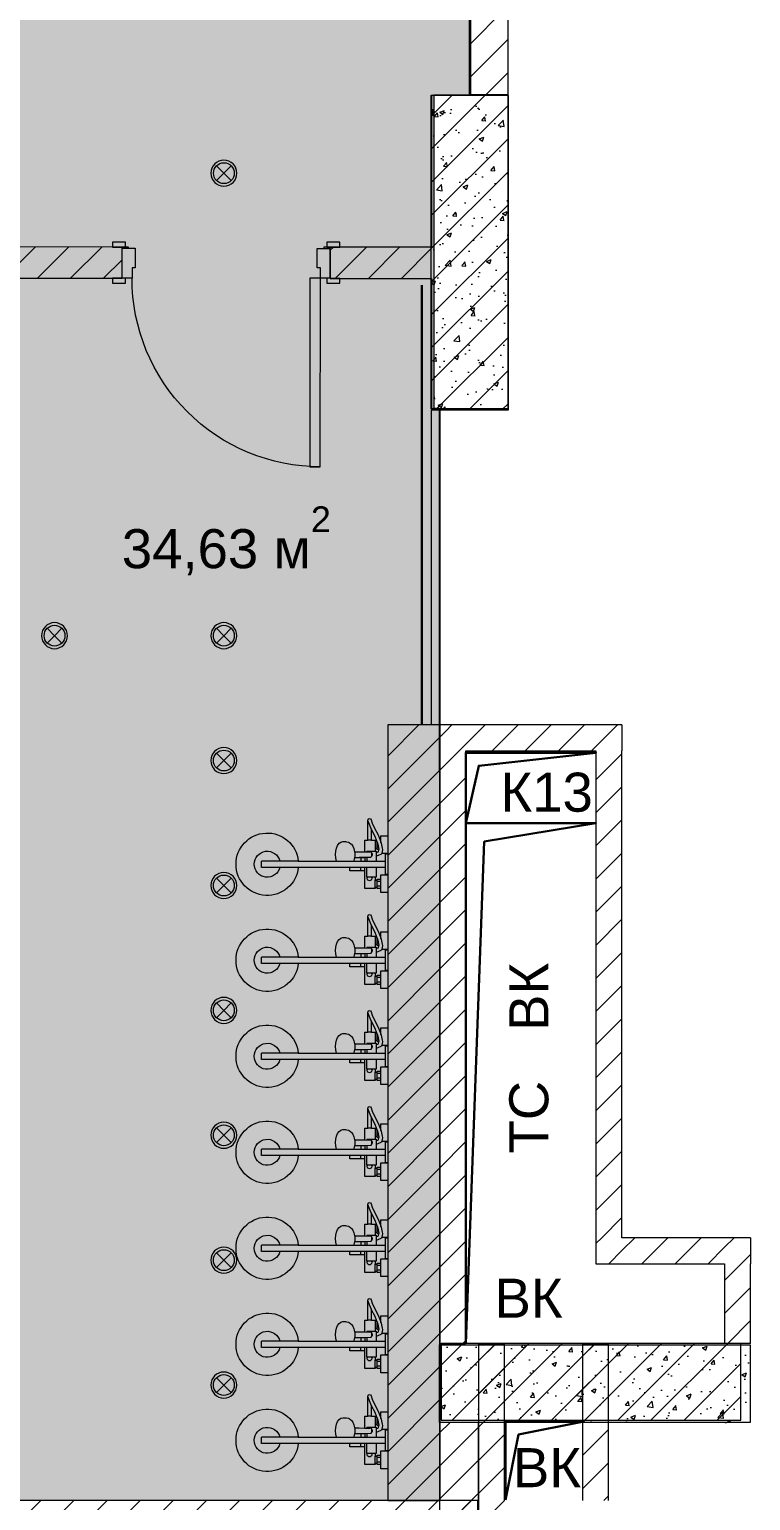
# Model space of a CAD drawing. Header units: millimetres. Extents: x 2336463 to 2579121, y 595385 to 778077.
# Drawn here: x 2373175 to 2375947, y 694224 to 699876 of the extents above; entities that cross this region are included whole.
import ezdxf

# ---------------------------------------------------------------- set-up
doc = ezdxf.new("R2010")
doc.units = ezdxf.units.MM
doc.header["$MEASUREMENT"] = 0
doc.linetypes.add('короткая штриховая', pattern=[141.111111, 70.555556, -70.555556])
doc.layers.add('+возводимые стены', color=7, linetype='Continuous')
doc.layers.add('сит план', color=7, linetype='Continuous')
for name, color, linetype, lineweight in [('+возводимые стены_Ном._пера__1', 7, 'Continuous', 13), ('+возводимые стены_Ном._пера__101', 252, 'Continuous', 5), ('+стена с дверью_Ном._пера__1', 7, 'Continuous', 13), ('1 Планировка_Ном._пера__1', 7, 'Continuous', 13), ('Двери ARCHICAD_Ном._пера__1', 7, 'Continuous', 13), ('Интерьер - Мебель_Ном._пера__1', 7, 'Continuous', 13), ('сит план_Ном._пера__1', 7, 'Continuous', 13), ('сит план_Ном._пера__21', 7, 'Continuous', 30)]:
    doc.layers.add(name, color=color, linetype=linetype, lineweight=lineweight)
for name, color, linetype, lineweight, true_color in [('+возводимые стены_Ном._пера__169', 7, 'Continuous', 5, 0x68b353), ('+возводимые стены_Ном._пера__242', 7, 'Continuous', 13, 0x1b55b5), ('+стена с дверью_Ном._пера__242', 7, 'Continuous', 13, 0x1b55b5), ('+стена с дверью_Ном._пера__243', 7, 'Continuous', 13, 0xe25822), ('MEP - Электрооборудование.ЭО_Ном._пера__55', 7, 'Continuous', 30, 0xff0909), ('MEP - Электрооборудование.ЭО_Ном._пера__58', 7, 'Continuous', 5, 0xdf0000), ('сит план_Ном._пера__87', 7, 'Continuous', 20, 0x6a6a6a)]:
    doc.layers.add(name, color=color, linetype=linetype, lineweight=lineweight, true_color=true_color)
doc.styles.add('СГЕНЕРИР_СТИЛЬ_1', font='arial.ttf')
pattern_1 = [(45, (2086872.015, 585813.69), (-63.639609, 63.639609), [])]
pattern_2 = [(50, (2086872.01, 585813.69), (-182.18467, 15.939086), [19.05, -209.55]), (355, (2086872.01, 585813.69), (-35.24342, 191.05685), [15.24, -167.64058]), (100.451445, (2086887.2, 585812.36), (146.94125, 175.11775), [16.19001, -178.09024]), (46.1842, (2086872.01, 585864.49), (-271.07904, 42.04233), [28.575, -314.325]), (96.63556, (2086894.6, 585860.98), (237.40413, 247.42612), [24.28502, -267.1356]), (351.18415, (2086872.01, 585864.49), (237.40413, 247.42612), [22.85997, -251.45973]), (21, (2086897.41, 585851.79), (-151.61439, 102.2652), [19.05, -209.55]), (326, (2086897.41, 585851.79), (61.80203, 184.18797), [15.24, -167.64]), (71.451445, (2086910.05, 585843.26), (213.41642, 81.92277), [16.19001, -178.08994]), (37.5, (2086872.015, 585813.686), (3.088603, 84.555039), [0, -165.608, 0, -170.18, 0, -168.275]), (7.5, (2086872.015, 585813.69), (66.819663, 100.180575), [0, -97.028, 0, -161.798, 0, -64.135]), (327.5, (2086815.37, 585813.686), (-135.590595, 5.728744), [0, -63.5, 0, -198.12, 0, -262.89]), (317.5, (2086789.97, 585813.69), (148.12918, 25.42649), [0, -82.55, 0, -131.572, 0, -186.69])]

# ---------------------------------------------------------------- blocks, each defined once
blk = doc.blocks.new('Стена_1197', base_point=(2374720.9, 699622.4))
at = {"layer": 'сит план_Ном._пера__87', "linetype": 'Continuous', "lineweight": 20, "true_color": 0x6a6a6a}
h = blk.add_hatch(dxfattribs=at)
h.set_pattern_fill('Блоки_Бетонные_Эффективные', color=251, style=0, pattern_type=2)
h.set_pattern_definition(pattern_1)
h.paths.add_polyline_path([(2374720.9, 699622.4), (2374720.9, 698414.4), (2375015.9, 698414.4), (2375015.9, 699622.4)])
at = {"layer": 'сит план_Ном._пера__1', "color": 7, "linetype": 'Continuous', "lineweight": 13, "flags": 128}
for points in [[(2374720.9, 699622.4), (2374720.9, 699039.8)], [(2375015.9, 699622.4), (2374720.9, 699622.4)], [(2375015.9, 698414.4), (2375015.9, 699622.4)], [(2374720.9, 698919.8), (2374720.9, 698414.4)], [(2374720.9, 698414.4), (2375015.9, 698414.4)]]:
    blk.add_lwpolyline(points, dxfattribs=at)
blk = doc.blocks.new('Стена_1202', base_point=(2374752.1, 697204.2))
at = {"layer": 'сит план_Ном._пера__87', "linetype": 'Continuous', "lineweight": 20, "true_color": 0x6a6a6a}
h = blk.add_hatch(dxfattribs=at)
h.set_pattern_fill('Блоки_Бетонные_Эффективные', color=251, style=0, pattern_type=2)
h.set_pattern_definition(pattern_1)
h.paths.add_polyline_path([(2374752, 697104.2), (2374852, 697104.2), (2374752.1, 697204.2)])
h = blk.add_hatch(dxfattribs=at)
h.set_pattern_fill('Блоки_Бетонные_Эффективные', color=251, style=0, pattern_type=2)
h.set_pattern_definition(pattern_1)
h.paths.add_polyline_path([(2374852.1, 697204.2), (2374752.1, 697204.2), (2374852, 697104.2)])
h = blk.add_hatch(dxfattribs=at)
h.set_pattern_fill('Блоки_Бетонные_Эффективные', color=251, style=0, pattern_type=2)
h.set_pattern_definition(pattern_1)
h.paths.add_polyline_path([(2374852, 697104.2), (2375352, 697104.2), (2375352, 697204.2), (2374852.1, 697204.2)])
h = blk.add_hatch(dxfattribs=at)
h.set_pattern_fill('Блоки_Бетонные_Эффективные', color=251, style=0, pattern_type=2)
h.set_pattern_definition(pattern_1)
h.paths.add_polyline_path([(2375352, 697104.2), (2375452, 697104.2), (2375452, 697204.2)])
h = blk.add_hatch(dxfattribs=at)
h.set_pattern_fill('Блоки_Бетонные_Эффективные', color=251, style=0, pattern_type=2)
h.set_pattern_definition(pattern_1)
h.paths.add_polyline_path([(2375452, 697204.2), (2375352, 697204.2), (2375352, 697104.2), (2375452, 697204.2)])
at = {"layer": 'сит план_Ном._пера__1', "color": 7, "linetype": 'Continuous', "lineweight": 13, "flags": 128}
for points in [[(2374752.1, 697204.2), (2374752, 697104.2)], [(2375452, 697204.2), (2374752.1, 697204.2)], [(2375452, 697204.2), (2375452, 697104.2)], [(2374852, 697104.2), (2375352, 697104.2)]]:
    blk.add_lwpolyline(points, dxfattribs=at)
blk = doc.blocks.new('Стена_1203', base_point=(2375452, 697204.2))
at = {"layer": 'сит план_Ном._пера__87', "linetype": 'Continuous', "lineweight": 20, "true_color": 0x6a6a6a}
h = blk.add_hatch(dxfattribs=at)
h.set_pattern_fill('Блоки_Бетонные_Эффективные', color=251, style=0, pattern_type=2)
h.set_pattern_definition(pattern_1)
h.paths.add_polyline_path([(2375352, 697104.2), (2375352.1, 695234.2), (2375452.1, 695234.2), (2375452, 697104.2)])
h = blk.add_hatch(dxfattribs=at)
h.set_pattern_fill('Блоки_Бетонные_Эффективные', color=251, style=0, pattern_type=2)
h.set_pattern_definition(pattern_1)
h.paths.add_polyline_path([(2375452.1, 695234.2), (2375352.1, 695134.2), (2375452.1, 695134.2)])
h = blk.add_hatch(dxfattribs=at)
h.set_pattern_fill('Блоки_Бетонные_Эффективные', color=251, style=0, pattern_type=2)
h.set_pattern_definition(pattern_1)
h.paths.add_polyline_path([(2375452.1, 695234.2), (2375352.1, 695234.2), (2375352.1, 695134.2)])
at = {"layer": 'сит план_Ном._пера__1', "color": 7, "linetype": 'Continuous', "lineweight": 13, "flags": 128}
for points in [[(2375352, 697104.2), (2375352.1, 695134.2)], [(2375452.1, 695234.2), (2375452, 697104.2)], [(2375352.1, 695134.2), (2375452.1, 695134.2)]]:
    blk.add_lwpolyline(points, dxfattribs=at)
blk = doc.blocks.new('Стена_1204', base_point=(2375452.1, 695234.2))
at = {"layer": 'сит план_Ном._пера__87', "linetype": 'Continuous', "lineweight": 20, "true_color": 0x6a6a6a}
h = blk.add_hatch(dxfattribs=at)
h.set_pattern_fill('Блоки_Бетонные_Эффективные', color=251, style=0, pattern_type=2)
h.set_pattern_definition(pattern_1)
h.paths.add_polyline_path([(2375452.1, 695134.2), (2375846.6, 695134.2), (2375846.6, 695234.2), (2375452.1, 695234.2)])
h = blk.add_hatch(dxfattribs=at)
h.set_pattern_fill('Блоки_Бетонные_Эффективные', color=251, style=0, pattern_type=2)
h.set_pattern_definition(pattern_1)
h.paths.add_polyline_path([(2375846.6, 695134.2), (2375946.6, 695134.2), (2375946.6, 695234.2)])
h = blk.add_hatch(dxfattribs=at)
h.set_pattern_fill('Блоки_Бетонные_Эффективные', color=251, style=0, pattern_type=2)
h.set_pattern_definition(pattern_1)
h.paths.add_polyline_path([(2375846.6, 695134.2), (2375946.6, 695234.2), (2375846.6, 695234.2)])
at = {"layer": 'сит план_Ном._пера__1', "color": 7, "linetype": 'Continuous', "lineweight": 13, "flags": 128}
for points in [[(2375946.6, 695234.2), (2375452.1, 695234.2)], [(2375946.6, 695234.2), (2375946.6, 695134.2)], [(2375452.1, 695134.2), (2375846.6, 695134.2)]]:
    blk.add_lwpolyline(points, dxfattribs=at)
blk = doc.blocks.new('Стена_1205', base_point=(2375946.6, 695234.2))
at = {"layer": 'сит план_Ном._пера__87', "linetype": 'Continuous', "lineweight": 20, "true_color": 0x6a6a6a}
h = blk.add_hatch(dxfattribs=at)
h.set_pattern_fill('Блоки_Бетонные_Эффективные', color=251, style=0, pattern_type=2)
h.set_pattern_definition(pattern_1)
h.paths.add_polyline_path([(2375846.6, 695134.2), (2375846.6, 694827.6), (2375946.6, 694827.6), (2375946.6, 695134.2)])
at = {"layer": 'сит план_Ном._пера__1', "color": 7, "linetype": 'Continuous', "lineweight": 13, "flags": 128}
for points in [[(2375846.6, 695134.2), (2375846.6, 694827.6)], [(2375946.6, 694827.6), (2375946.6, 695134.2)], [(2375946.6, 694827.6), (2375846.6, 694827.6)]]:
    blk.add_lwpolyline(points, dxfattribs=at)
blk = doc.blocks.new('Стена_1206', base_point=(2374752.1, 697204.2))
at = {"layer": 'сит план_Ном._пера__87', "linetype": 'Continuous', "lineweight": 20, "true_color": 0x6a6a6a}
h = blk.add_hatch(dxfattribs=at)
h.set_pattern_fill('Блоки_Бетонные_Эффективные', color=251, style=0, pattern_type=2)
h.set_pattern_definition(pattern_1)
h.paths.add_polyline_path([(2374752, 697104.2), (2374750.7, 694826.9), (2374850.7, 694826.9), (2374852, 697104.2)])
at = {"layer": 'сит план_Ном._пера__1', "color": 7, "linetype": 'Continuous', "lineweight": 13, "flags": 128}
for points in [[(2374752, 697104.2), (2374750.7, 694826.9)], [(2374850.7, 694826.9), (2374852, 697104.2)], [(2374850.7, 694826.9), (2374750.7, 694826.9)]]:
    blk.add_lwpolyline(points, dxfattribs=at)
blk = doc.blocks.new('Стена_1207', base_point=(2374757.6, 694827.6))
at = {"layer": 'сит план_Ном._пера__87', "linetype": 'Continuous', "lineweight": 20, "true_color": 0x6a6a6a}
h = blk.add_hatch(dxfattribs=at)
h.set_pattern_fill('Блоки_Бетонные_Эффективные', color=251, style=0, pattern_type=2)
h.set_pattern_definition(pattern_1)
h.paths.add_polyline_path([(2374757.6, 694532.6), (2375909.7, 694532.6), (2375909.7, 694827.6), (2374757.6, 694827.6)])
at = {"layer": 'сит план_Ном._пера__1', "color": 7, "linetype": 'Continuous', "lineweight": 13, "flags": 128}
for points in [[(2375909.7, 694827.6), (2374757.6, 694827.6)], [(2374757.6, 694827.6), (2374757.6, 694532.6)], [(2375909.7, 694532.6), (2375909.7, 694827.6)], [(2374757.6, 694532.6), (2375909.7, 694532.6)]]:
    blk.add_lwpolyline(points, dxfattribs=at)
blk = doc.blocks.new('Стена_1208', base_point=(2374900.7, 694826.9))
at = {"layer": 'сит план_Ном._пера__87', "linetype": 'Continuous', "lineweight": 20, "true_color": 0x6a6a6a}
h = blk.add_hatch(dxfattribs=at)
h.set_pattern_fill('Блоки_Бетонные_Эффективные', color=251, style=0, pattern_type=2)
h.set_pattern_definition(pattern_1)
h.paths.add_polyline_path([(2375000.7, 694224.2), (2375000.7, 694826.9), (2374900.7, 694826.9), (2374900.7, 694224.2)])
h = blk.add_hatch(dxfattribs=at)
h.set_pattern_fill('Блоки_Бетонные_Эффективные', color=251, style=0, pattern_type=2)
h.set_pattern_definition(pattern_1)
h.paths.add_polyline_path([(2375000.7, 694224.2), (2374900.7, 694124.2), (2375000.7, 694124.2)])
h = blk.add_hatch(dxfattribs=at)
h.set_pattern_fill('Блоки_Бетонные_Эффективные', color=251, style=0, pattern_type=2)
h.set_pattern_definition(pattern_1)
h.paths.add_polyline_path([(2375000.7, 694224.2), (2374900.7, 694224.2), (2374900.7, 694124.2)])
at = {"layer": 'сит план_Ном._пера__1', "color": 7, "linetype": 'Continuous', "lineweight": 13, "flags": 128}
for points in [[(2374900.7, 694826.9), (2374900.7, 694124.2)], [(2375000.7, 694826.9), (2374900.7, 694826.9)], [(2375000.7, 694224.2), (2375000.7, 694826.9)], [(2374900.7, 694124.2), (2375000.7, 694124.2)]]:
    blk.add_lwpolyline(points, dxfattribs=at)
blk = doc.blocks.new('Стена_1210', base_point=(2375400.7, 694124.2))
at = {"layer": 'сит план_Ном._пера__87', "linetype": 'Continuous', "lineweight": 20, "true_color": 0x6a6a6a}
h = blk.add_hatch(dxfattribs=at)
h.set_pattern_fill('Блоки_Бетонные_Эффективные', color=251, style=0, pattern_type=2)
h.set_pattern_definition(pattern_1)
h.paths.add_polyline_path([(2375400.7, 694224.2), (2375400.7, 694826.9), (2375300.7, 694826.9), (2375300.7, 694224.2)])
at = {"layer": 'сит план_Ном._пера__1', "color": 7, "linetype": 'Continuous', "lineweight": 13, "flags": 128}
for points in [[(2375300.7, 694826.9), (2375400.7, 694826.9)], [(2375300.7, 694826.9), (2375300.7, 694224.2)], [(2375400.7, 694224.2), (2375400.7, 694826.9)]]:
    blk.add_lwpolyline(points, dxfattribs=at)
blk = doc.blocks.new('Стена_1211', base_point=(2374897.4, 694124.2))
at = {"layer": '+возводимые стены_Ном._пера__169', "linetype": 'Continuous', "lineweight": 5, "true_color": 0x68b353}
h = blk.add_hatch(dxfattribs=at)
h.set_pattern_fill('Блоки_Бетонные_Эффективные', color=85, style=0, pattern_type=2)
h.set_pattern_definition(pattern_1)
h.paths.add_polyline_path([(2373126.7, 694124.2), (2374897.4, 694124.2), (2374897.4, 694224.2), (2373126.7, 694224.2)])
at = {"layer": '+возводимые стены_Ном._пера__101', "color": 252, "linetype": 'Continuous', "lineweight": 5, "flags": 128}
for points in [[(2374897.4, 694224.2), (2373126.7, 694224.2)], [(2374897.4, 694224.2), (2374897.4, 694124.2)], [(2373126.7, 694124.2), (2374897.4, 694124.2)]]:
    blk.add_lwpolyline(points, dxfattribs=at)
blk = doc.blocks.new('Стена_1212', base_point=(2375014.7, 699626.4))
at = {"layer": '+возводимые стены_Ном._пера__169', "linetype": 'Continuous', "lineweight": 5, "true_color": 0x68b353}
h = blk.add_hatch(dxfattribs=at)
h.set_pattern_fill('Блоки_Бетонные_Эффективные', color=85, style=0, pattern_type=2)
h.set_pattern_definition(pattern_1)
h.paths.add_polyline_path([(2375014.7, 699626.4), (2375014.7, 699953.7), (2374864.7, 699953.7), (2374864.7, 699626.4)])
at = {"layer": '+возводимые стены_Ном._пера__101', "color": 252, "linetype": 'Continuous', "lineweight": 5, "flags": 128}
for points in [[(2374864.7, 699953.7), (2374864.7, 699626.4)], [(2375014.7, 699626.4), (2375014.7, 699953.7)], [(2374864.7, 699626.4), (2375014.7, 699626.4)]]:
    blk.add_lwpolyline(points, dxfattribs=at)
blk = doc.blocks.new('Стена_1216', base_point=(2374751.5, 694524.4))
at = {"layer": '+возводимые стены_Ном._пера__169', "linetype": 'Continuous', "lineweight": 5, "true_color": 0x68b353}
h = blk.add_hatch(dxfattribs=at)
h.set_pattern_fill('Блоки_Бетонные_Эффективные', color=85, style=0, pattern_type=2)
h.set_pattern_definition(pattern_1)
h.paths.add_polyline_path([(2374751.5, 694524.4), (2374751.5, 694124.4), (2374901.5, 694124.4), (2374901.5, 694524.4)])
at = {"layer": '+возводимые стены_Ном._пера__101', "color": 252, "linetype": 'Continuous', "lineweight": 5, "flags": 128}
for points in [[(2374751.5, 694524.4), (2374751.5, 694124.4)], [(2374901.5, 694524.4), (2374751.5, 694524.4)], [(2374901.5, 694124.4), (2374901.5, 694524.4)], [(2374751.5, 694124.4), (2374901.5, 694124.4)]]:
    blk.add_lwpolyline(points, dxfattribs=at)
blk = doc.blocks.new('Однопольная Дверь 25_4')
at = {"layer": 'Двери ARCHICAD_Ном._пера__1', "color": 7, "linetype": 'Continuous', "lineweight": 13}
for p, q in [((322, 0), (322, 724)), ((322, 724), (362, 724)), ((362, 724), (362, 0)), ((-437, 0), (-437, 19)), ((-437, 19), (-387, 19)), ((-387, 0), (-437, 0)), ((-400, 0), (-437, 0)), ((-400, 0), (-437, 0)), ((-362, 0), (-400, 0)), ((-400, 0), (-400, -115)), ((-400, 0), (-400, -115)), ((-400, 0), (-400, -115)), ((-387, 19), (-387, 0)), ((-362, -40), (-362, 0)), ((362, 0), (322, 0)), ((400, 0), (362, 0)), ((362, 0), (362, -40)), ((387, 19), (437, 19)), ((387, 0), (387, 19)), ((437, 0), (387, 0)), ((400, -115), (400, 0)), ((400, 0), (400, -115)), ((400, 0), (400, -115)), ((400, 0), (437, 0)), ((400, 0), (437, 0)), ((437, 19), (437, 0)), ((-350, -40), (-362, -40)), ((-350, -115), (-350, -40)), ((362, -40), (350, -40)), ((350, -40), (350, -115)), ((-437, -139), (-437, -120)), ((-437, -120), (-387, -120)), ((-400, -120), (-437, -120)), ((-400, -120), (-437, -120)), ((-387, -139), (-437, -139)), ((-400, -120), (-400, -115)), ((-400, -115), (-375, -115)), ((-400, -115), (-350, -115)), ((-400, -115), (-400, -120)), ((-400, -115), (-400, -120)), ((-375, -120), (-400, -120)), ((-387, -120), (-387, -139)), ((-375, -115), (-375, -120)), ((350, -115), (400, -115)), ((375, -120), (375, -115)), ((375, -115), (400, -115)), ((400, -120), (375, -120)), ((387, -120), (437, -120)), ((387, -139), (387, -120)), ((437, -139), (387, -139)), ((400, -115), (400, -120)), ((400, -115), (400, -120)), ((400, -115), (400, -120)), ((400, -120), (437, -120)), ((400, -120), (437, -120)), ((437, -120), (437, -139))]:
    blk.add_line(p, q, dxfattribs=at)
blk.add_arc((362, 0), 724, 90, 180, dxfattribs=at)
blk = doc.blocks.new('Стена_1218', base_point=(2373021.7, 698920.4))
at = {"layer": '+возводимые стены_Ном._пера__169', "linetype": 'Continuous', "lineweight": 5, "true_color": 0x68b353}
h = blk.add_hatch(dxfattribs=at)
h.set_pattern_fill('Блоки_Бетонные_Эффективные', color=85, style=0, pattern_type=2)
h.set_pattern_definition(pattern_1)
h.paths.add_polyline_path([(2373021.7, 698920.4), (2373531.4, 698920.2), (2373531.4, 699040.2), (2373021.7, 699040.4)])
h = blk.add_hatch(dxfattribs=at)
h.set_pattern_fill('Блоки_Бетонные_Эффективные', color=85, style=0, pattern_type=2)
h.set_pattern_definition(pattern_1)
h.paths.add_polyline_path([(2374331.4, 698919.9), (2374720.9, 698919.8), (2374720.9, 699039.8), (2374331.4, 699039.9)])
at = {"layer": '+возводимые стены_Ном._пера__101', "color": 252, "linetype": 'Continuous', "lineweight": 5}
for p, q in [((2373531.4, 699040.2), (2373494.4, 699040.3)), ((2373531.4, 699035.2), (2373531.4, 699040.2)), ((2373531.4, 698920.2), (2373531.4, 699035.2)), ((2374331.4, 699039.9), (2374368.4, 699039.9)), ((2374331.4, 699034.9), (2374331.4, 699039.9)), ((2374331.4, 698919.9), (2374331.4, 699034.9)), ((2373531.4, 698920.2), (2373494.4, 698920.3)), ((2374331.4, 698919.9), (2374368.4, 698919.9))]:
    blk.add_line(p, q, dxfattribs=at)
at = {"layer": '+возводимые стены_Ном._пера__101', "color": 252, "linetype": 'Continuous', "lineweight": 5, "flags": 128}
for points in [[(2373531.4, 699040.2), (2373021.7, 699040.4)], [(2374720.9, 699039.8), (2374331.4, 699039.9)], [(2373021.7, 698920.4), (2373531.4, 698920.2)], [(2374331.4, 698919.9), (2374720.9, 698919.8)]]:
    blk.add_lwpolyline(points, dxfattribs=at)
at = {"layer": 'Двери ARCHICAD_Ном._пера__1', "color": 7, "linetype": 'Continuous', "lineweight": 13, "xscale": -1, "zscale": 1000, "rotation": 179.978115792161}
blk.add_blockref('Однопольная Дверь 25_4', (2373931.4, 698920.1), dxfattribs=at)
blk = doc.blocks.new('Душевой Гарнитур 25_4')
at = {"layer": 'Интерьер - Мебель_Ном._пера__1', "color": 7, "linetype": 'Continuous', "lineweight": 13}
for p, q in [((-93, -26), (-57, -26)), ((-89, -40), (-61, -40)), ((-89, -48), (-61, -48)), ((-84, -26), (-84, -40)), ((-66, -26), (-66, -40)), ((-50, -48), (-50, -80)), ((-12, -8), (12, -8)), ((-12, -44), (-12, -145)), ((12, -197), (12, -44)), ((44.5, -44), (30.6, -44)), ((41.5, -23), (41, -23.2)), ((42.8, -22.7), (41.5, -23)), ((55.9, -20.6), (42.8, -22.7)), ((50, -80), (50, -48)), ((50, -52), (50, -49.3)), ((50, -55.1), (50, -52)), ((50, -58.5), (50, -55.1)), ((57.2, -20.5), (55.9, -20.6)), ((58.4, -33.9), (56.8, -33.6)), ((61.7, -21.4), (57.2, -20.5)), ((77.5, -37.6), (58.4, -33.9)), ((61, -40), (66, -40)), ((89, -48), (61, -48)), ((81, -25), (61.7, -21.4)), ((66, -35.3), (66, -40)), ((66, -40), (84, -40)), ((89, -41.6), (77.5, -37.6)), ((93, -29.3), (81, -25)), ((82.1, -25.5), (82.1, -25.5)), ((83.7, -26), (93, -26)), ((84, -39.9), (84, -40)), ((84, -40), (84.4, -40)), ((-50, -80), (-12, -80)), ((-25, -88), (-12, -88)), ((-25, -103), (-12, -103)), ((26.8, -80), (12, -80)), ((26.7, -88), (12, -88)), ((25, -103), (12, -103)), ((25, -88), (25, -127.5)), ((26, -127.3), (26.5, -109.1)), ((26.5, -109.1), (27, -66.8)), ((27, -66.8), (27.2, -65.2)), ((27.2, -65.2), (27.9, -63.7)), ((27.9, -63.7), (29.1, -62.3)), ((29.1, -62.3), (30.5, -61.3)), ((30.5, -61.3), (32, -60.8)), ((34.4, -59.6), (32, -60.8)), ((32, -60.8), (32.2, -60.7)), ((32, -60.8), (32, -60.8)), ((32.2, -60.7), (34, -60.5)), ((34, -60.5), (40, -60.5)), ((37, -59.2), (34.4, -59.6)), ((39.6, -59.6), (37, -59.2)), ((42, -60.8), (39.6, -59.6)), ((40, -60.5), (41.8, -60.7)), ((41.8, -60.7), (42, -60.8)), ((42, -60.8), (42, -60.8)), ((42, -60.8), (43.5, -61.3)), ((43.5, -61.3), (44.9, -62.3)), ((44.9, -62.3), (46.1, -63.7)), ((46.1, -63.7), (46.8, -65.2)), ((46.8, -65.2), (47, -66.8)), ((47.3, -88), (47, -66.8)), ((50, -80), (47.2, -80)), ((93, -63.5), (93, -76.5)), ((153.4, -71.8), (134.4, -63.5)), ((167, -76.2), (153.4, -71.8)), ((167, -76.2), (169, -76.5)), ((12, -128.3), (12.1, -128.3)), ((14.2, -130.2), (12, -131.2)), ((12.1, -142.4), (12, -142.3)), ((19.4, -128.8), (14.2, -130.2)), ((27.9, -126.8), (19.4, -128.8)), ((37, -126.1), (27.9, -126.8)), ((46.1, -126.8), (37, -126.1)), ((48, -127.3), (46.1, -126.8)), ((-12, -343.6), (-12, -485)), ((12, -343.6), (12, -485)), ((-12, -485), (12, -485))]:
    blk.add_line(p, q, dxfattribs=at)
at = {"layer": 'Интерьер - Мебель_Ном._пера__1', "color": 7, "linetype": 'Continuous', "lineweight": 13, "flags": 128}
blk.add_lwpolyline([(-12, -343.6, 19.949874), (12, -343.6), (12, -197), (24.1, -199.9), (37, -200.9), (49.9, -199.9), (62, -197), (72.4, -192.5), (80.3, -186.5), (85.3, -179.6), (87, -172.2), (87, -161.6), (86.5, -158.4), (84.8, -151), (83.4, -148.3), (78.6, -141.6), (76.5, -139.8), (69.2, -134.4), (59.8, -130.2), (54.6, -128.8), (48, -127.3), (47.5, -109.1), (47.3, -88), (93, -88), (93, -76.5), (169, -76.5, 0.853753), (171, -63.8), (158.2, -59.6), (139, -51.3), (112.3, -36.1), (93, -29.3), (93, -26), (109, -26), (109, 0), (41, 0), (41, -23.2), (40.4, -23.5), (39.3, -24.2), (38.5, -25.1), (37.8, -26.2), (30.4, -44), (12, -44), (12, -8), (40, -8), (40, 0), (-40, 0), (-40, -8), (-12, -8), (-12, -44), (-50, -44), (-50, -48), (-61, -48), (-61, -40), (-57, -40), (-57, -26), (-41, -26), (-41, 0), (-109, 0), (-109, -26), (-93, -26), (-93, -40), (-89, -40), (-89, -48), (-93, -48), (-93, -88), (-25, -88), (-25, -145), (-24.4, -145), (-22.8, -145), (-20.4, -145), (-17.1, -145), (-13.1, -145), (-12, -145)], format="xyb", close=True, dxfattribs=at)
for points in [[(50, -44), (44.5, -44), (48.2, -35), (56.8, -33.6), (57, -33.6), (57, -40), (61, -40), (61, -48), (50, -48)], [(89, -48), (89, -41.6), (106.9, -48), (133, -62.9), (134.4, -63.5), (93, -63.5), (93, -48)]]:
    blk.add_lwpolyline(points, close=True, dxfattribs=at)
at = {"layer": 'Интерьер - Мебель_Ном._пера__1', "color": 7, "linetype": 'Continuous', "lineweight": 13}
for centre, radius, start, end in [((-54.5, -70), 9, 60, 300), ((0, -463), 50, 103.8865, 76.1135)]:
    blk.add_arc(centre, radius, start, end, dxfattribs=at)
blk = doc.blocks.new('Встраиваемый Точечный Светильник 25')
at = {"layer": 'MEP - Электрооборудование.ЭО_Ном._пера__58', "color": 12, "linetype": 'Continuous', "lineweight": 5, "true_color": 0xdf0000}
for q in [(-28.3, 28.3), (-28.3, -28.3), (28.3, 28.3), (28.3, -28.3)]:
    blk.add_line((0, 0), q, dxfattribs=at)
at = {"layer": 'MEP - Электрооборудование.ЭО_Ном._пера__58', "color": 12, "linetype": 'Continuous', "lineweight": 5, "true_color": 0xdf0000, "flags": 128}
blk.add_lwpolyline([(50, 0, 1), (-50, 0, 1)], format="xyb", close=True, dxfattribs=at)
at = {"layer": 'MEP - Электрооборудование.ЭО_Ном._пера__58', "color": 12, "linetype": 'Continuous', "lineweight": 5, "true_color": 0xdf0000}
blk.add_circle((0, 0), 40, dxfattribs=at)

msp = doc.modelspace()

# ---------------------------------------------------------------- hatches: boundary and pattern name
at = {"layer": '+возводимые стены_Ном._пера__242', "linetype": 'Continuous', "lineweight": 0, "true_color": 0xc6d4ec}
msp.add_hatch(color=254, dxfattribs=at).paths.add_polyline_path([(2374752.1, 697204.2), (2374720.9, 697204.2), (2374720.9, 698414.4), (2374752.1, 698414.4)])
at = {"layer": '+возводимые стены_Ном._пера__242', "linetype": 'Continuous', "lineweight": 13, "true_color": 0x1b55b5}
h = msp.add_hatch(dxfattribs=at)
h.set_pattern_fill('Блоки_Бетонные_Эффективные', color=152, style=0, pattern_type=2)
h.set_pattern_definition(pattern_1)
h.paths.add_polyline_path([(2374752.1, 697204.2), (2374552.1, 697204.2), (2374552.1, 694224.2), (2374752.1, 694224.2)])
at = {"layer": '+стена с дверью_Ном._пера__243', "linetype": 'Continuous', "lineweight": 0, "true_color": 0x381608}
msp.add_hatch(color=28, dxfattribs=at).paths.add_polyline_path([(2366248.6, 699930.5), (2372001.7, 699930.5), (2372001.7, 698925), (2372901.2, 698925), (2372901.2, 699731.4), (2372901.2, 703018.9), (2374729.6, 703018.9), (2374870.8, 703018.9), (2374870.8, 699624), (2374729.6, 699624), (2374729.6, 698421), (2374749.6, 698421), (2374749.6, 697026.6), (2374751.9, 697026.6), (2374751.9, 694224.2), (2373126.6, 694224.2), (2373126.6, 697026.6), (2372521.6, 697026.6), (2372521.6, 696630.5), (2367526.6, 696630.5), (2367526.6, 698420.4), (2366248.7, 698420.4)])
at = {"layer": 'сит план_Ном._пера__1', "linetype": 'Continuous', "lineweight": 13}
h = msp.add_hatch(dxfattribs=at)
h.set_pattern_fill('AR_CONC', style=0, pattern_type=2)
h.set_pattern_definition(pattern_2)
h.paths.add_polyline_path([(2374718.9, 699624), (2375013.9, 699624), (2375013.9, 698418.4), (2374718.9, 698418.4)])
h = msp.add_hatch(dxfattribs=at)
h.set_pattern_fill('AR_CONC', style=0, pattern_type=2)
h.set_pattern_definition(pattern_2)
h.paths.add_polyline_path([(2374751.5, 694822), (2375945.4, 694822), (2375945.4, 694524.4), (2374751.5, 694524.4)])

# ---------------------------------------------------------------- linework, layer by layer
at = {"layer": '+возводимые стены_Ном._пера__1', "color": 7, "linetype": 'Continuous', "lineweight": 13, "flags": 128}
for points in [[(2374752.1, 697204.2), (2374720.9, 697204.2), (2374720.9, 698414.4), (2374752.1, 698414.4)], [(2374752.1, 697204.2), (2374552.1, 697204.2), (2374552.1, 694224.2), (2374752.1, 694224.2)]]:
    msp.add_lwpolyline(points, close=True, dxfattribs=at)
at = {"layer": '+стена с дверью_Ном._пера__1', "color": 7, "linetype": 'Continuous', "lineweight": 13, "flags": 128}
msp.add_lwpolyline([(2366248.6, 699930.5), (2372001.7, 699930.5), (2372001.7, 698925), (2372901.2, 698925), (2372901.2, 699731.4), (2372901.2, 703018.9), (2374729.6, 703018.9), (2374870.8, 703018.9), (2374870.8, 699624), (2374729.6, 699624), (2374729.6, 698421), (2374749.6, 698421), (2374749.6, 697026.6), (2374751.9, 697026.6), (2374751.9, 694224.2), (2373126.6, 694224.2), (2373126.6, 697026.6), (2372521.6, 697026.6), (2372521.6, 696630.5), (2367526.6, 696630.5), (2367526.6, 698420.4), (2366248.7, 698420.4)], close=True, dxfattribs=at)
at = {"layer": '1 Планировка_Ном._пера__1', "color": 7, "linetype": 'Continuous', "lineweight": 13}
msp.add_line((2375013.9, 699941.7), (2375013.9, 698418.4), dxfattribs=at)
at = {"layer": '1 Планировка_Ном._пера__1', "color": 7, "linetype": 'короткая штриховая', "lineweight": 13}
msp.add_line((2374752.1, 697204.2), (2374752.1, 698418.4), dxfattribs=at)
at = {"layer": 'MEP - Электрооборудование.ЭО_Ном._пера__55', "color": 1, "linetype": 'Continuous', "lineweight": 30, "true_color": 0xff0909}
msp.add_line((2374682.6, 698894.3), (2374682.6, 697204.2), dxfattribs=at)
at = {"layer": 'сит план_Ном._пера__1', "color": 7, "linetype": 'Continuous', "lineweight": 13, "flags": 128}
for points in [[(2374718.9, 699624), (2375013.9, 699624), (2375013.9, 698418.4), (2374718.9, 698418.4)], [(2374751.5, 694822), (2375945.4, 694822), (2375945.4, 694524.4), (2374751.5, 694524.4)]]:
    msp.add_lwpolyline(points, close=True, dxfattribs=at)
at = {"layer": 'сит план_Ном._пера__21', "color": 7, "linetype": 'Continuous', "lineweight": 30, "flags": 128}
for points in [[(2374852, 696827.2), (2374902, 697047.2), (2375352, 697097.2), (2374852, 697097.2)], [(2374852, 694827.2), (2374923.4, 696755.8), (2375352, 696827.3), (2374852, 696827.3)], [(2375005.2, 694227.6), (2375055.2, 694477.6), (2375306.2, 694527.6), (2375005.2, 694527.6)]]:
    msp.add_lwpolyline(points, close=True, dxfattribs=at)

# ---------------------------------------------------------------- block references
at = {"layer": '+возводимые стены', "color": 252, "lineweight": 5}
for name, p in [('Стена_1212', (2375014.7, 699626.4)), ('Стена_1218', (2373021.7, 698920.4)), ('Стена_1216', (2374751.5, 694524.4)), ('Стена_1211', (2374897.4, 694124.2))]:
    msp.add_blockref(name, p, dxfattribs=at)
at = {"layer": 'MEP - Электрооборудование.ЭО_Ном._пера__58', "color": 12, "linetype": 'Continuous', "lineweight": 5, "true_color": 0xdf0000, "zscale": 1000, "rotation": 90}
for p in [(2373922.6, 699323.9), (2373271.7, 697547.1), (2373922.4, 697547.1), (2373922.4, 697067.3), (2373922.4, 696587.4), (2373922.4, 696107.6), (2373922.4, 695627.7), (2373922.4, 695147.9), (2373922.4, 694668.1)]:
    msp.add_blockref('Встраиваемый Точечный Светильник 25', p, dxfattribs=at)
at = {"layer": 'Интерьер - Мебель_Ном._пера__1', "color": 7, "linetype": 'Continuous', "lineweight": 13, "xscale": -1, "zscale": 1000, "rotation": 270}
for p in [(2374552.1, 696669), (2374552.1, 696300.1), (2374552.1, 695931.2), (2374552.1, 695562.4), (2374552.1, 695193.5), (2374552.1, 694824.6), (2374552.1, 694455.7)]:
    msp.add_blockref('Душевой Гарнитур 25_4', p, dxfattribs=at)
at = {"layer": 'сит план', "color": 7, "lineweight": 13}
for name, p in [('Стена_1197', (2374720.9, 699622.4)), ('Стена_1202', (2374752.1, 697204.2)), ('Стена_1206', (2374752.1, 697204.2)), ('Стена_1203', (2375452, 697204.2)), ('Стена_1204', (2375452.1, 695234.2)), ('Стена_1205', (2375946.6, 695234.2)), ('Стена_1207', (2374757.6, 694827.6)), ('Стена_1208', (2374900.7, 694826.9)), ('Стена_1210', (2375400.7, 694124.2))]:
    msp.add_blockref(name, p, dxfattribs=at)

# ---------------------------------------------------------------- texts
at = {"layer": '+стена с дверью_Ном._пера__242', "color": 152, "lineweight": 13, "true_color": 0x1b55b5, "insert": (2373530.2, 697778.4), "char_height": 150, "attachment_point": 7, "style": 'СГЕНЕРИР_СТИЛЬ_1'}
msp.add_mtext('{\\fArial|b0|i0|c204|p38;34,63 м{\\H0.66x;\\S2^  ;}}', dxfattribs=at)
at = {"layer": 'сит план_Ном._пера__1', "color": 7, "linetype": 'Continuous', "lineweight": 13, "char_height": 150, "attachment_point": 1, "style": 'СГЕНЕРИР_СТИЛЬ_1'}
for s, insert in [('\\A1;{\\pql;\\fArial|b0|i0|c204|p38;К13}', (2374985.3, 697020.8)), ('\\A1;{\\pql;\\fArial|b0|i0|c204|p38;ВК}', (2374962.6, 695076.7)), ('\\A1;{\\pql;\\fArial|b0|i0|c204|p38;ВК}', (2375033.3, 694425.6))]:
    msp.add_mtext(s, dxfattribs=dict(at, insert=insert))
at = {"layer": 'сит план_Ном._пера__1', "color": 7, "linetype": 'Continuous', "lineweight": 13, "char_height": 150, "attachment_point": 1, "rotation": 90, "style": 'СГЕНЕРИР_СТИЛЬ_1'}
for s, insert in [('\\A1;{\\pql;\\fArial|b0|i0|c204|p38;ВК}', (2375019.4, 696028.5)), ('\\A1;{\\pql;\\fArial|b0|i0|c204|p38;ТС}', (2375019.4, 695557.5))]:
    msp.add_mtext(s, dxfattribs=dict(at, insert=insert))

doc.saveas('drawing.dxf')
